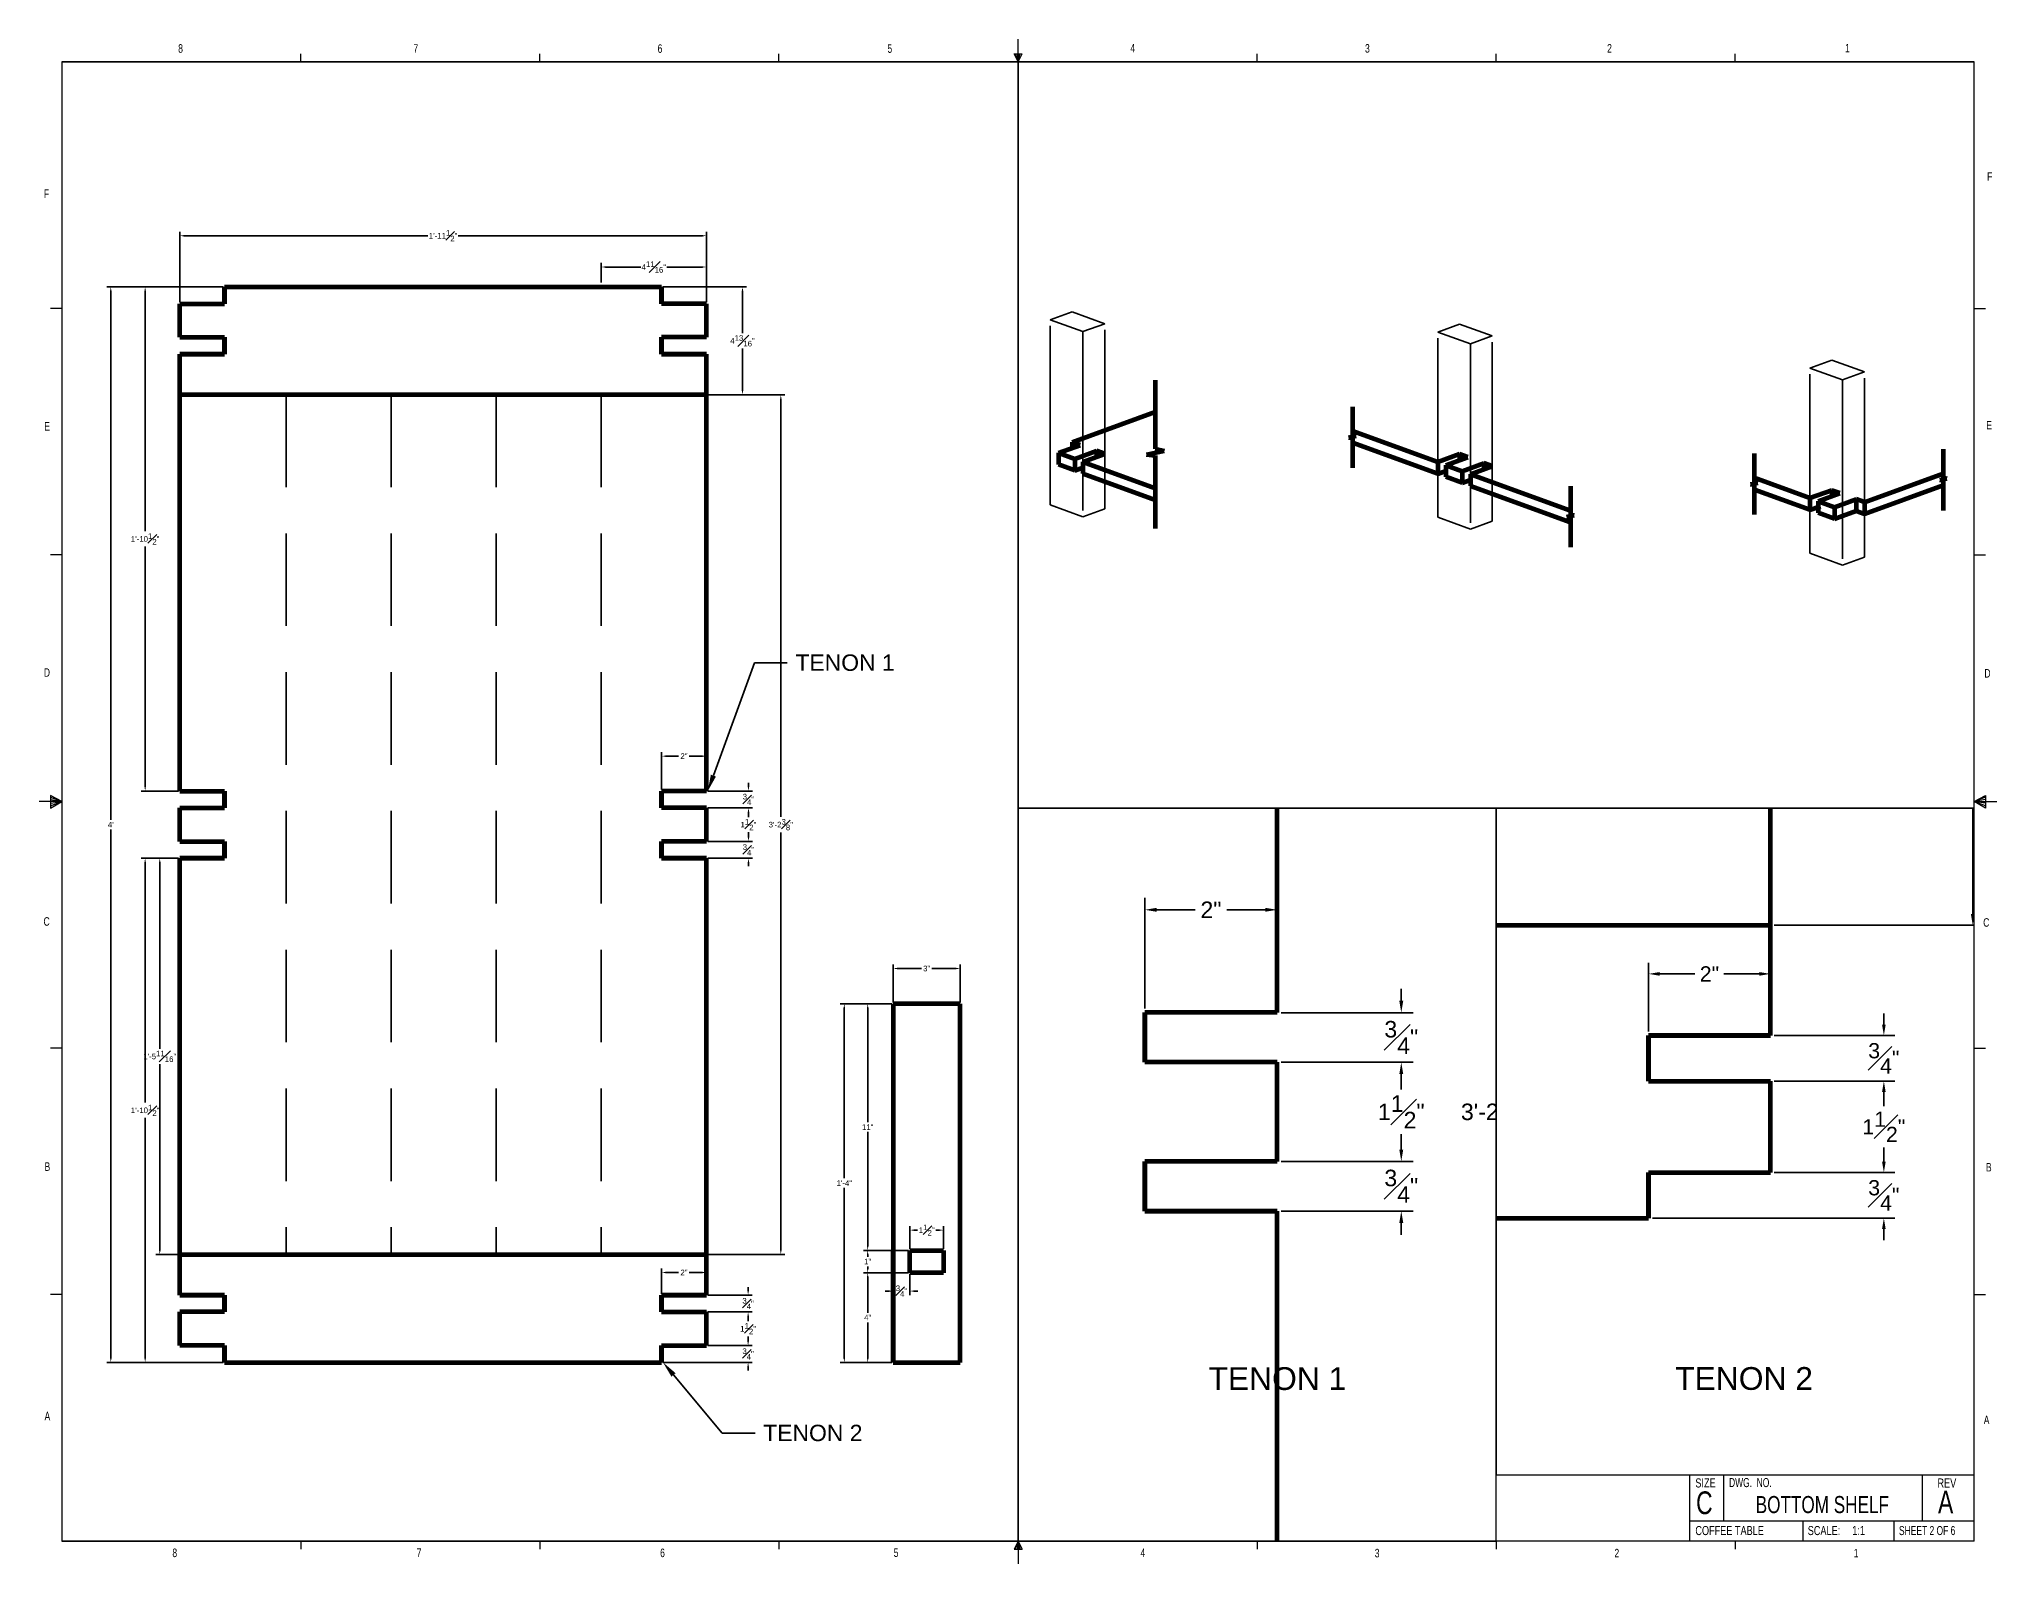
# Paper-space layout 'Bottom-Shelf' of a CAD drawing. Header units: inches. Extents: x 0.3 to 21.8, y 0.1 to 16.8.
# The model-space entities are those that its viewports show. They can reach past a viewport. Long polylines and large blocks are cut down to what shows.
import ezdxf
from ezdxf import colors
from ezdxf.entities.mleader import LeaderData, LeaderLine
from ezdxf.math import Vec2, Vec3

# ---------------------------------------------------------------- set-up
doc = ezdxf.new("R2010")
doc.units = ezdxf.units.IN
doc.header["$MEASUREMENT"] = 0
doc.linetypes.add('HIDDEN', pattern=[0.375, 0.25, -0.125])
doc.layers.get('0').update_dxf_attribs({"lineweight": 70, "true_color": 0xc2ced6})
for name, color, linetype in [('Dim', 5, 'Continuous'), ('FORMAT', 7, 'Continuous'), ('Hidden', 2, 'HIDDEN')]:
    doc.layers.add(name, color=color, linetype=linetype)
doc.styles.add('SLDTEXTSTYLE0', font='TXT', dxfattribs={"width": 0.75})
doc.styles.add('SLDTEXTSTYLE1', font='TXT', dxfattribs={"width": 0.692308})
doc.styles.add('SLDTEXTSTYLE2', font='TXT', dxfattribs={"width": 0.694444})
doc.styles.get("Standard").update_dxf_attribs({"font": 'Arial.ttf'})
doc.dimstyles.new('AnnotativeNickStandard', dxfattribs={"dimscale": 6, "dimtxt": 0.25, "dimasz": 0.18, "dimexe": 0.18, "dimexo": 0.0625, "dimgap": 0.09, "dimtad": 0, "dimtih": 1, "dimtoh": 1, "dimdec": 4, "dimrnd": 0.03125, "dimzin": 0, "dimdsep": 46, "dimlunit": 4, "dimtxsty": 'Standard', "dimcen": 0.09, "dimaunit": 1, "dimadec": 0, "dimazin": 0, "dimtfac": 1, "dimtdec": 4, "dimtofl": 0, "dimtmove": 0, "dimatfit": 3, "dimfxl": 1, "dimfrac": 1, "dimtolj": 1, "dimtzin": 0, "dimarcsym": 0})

# ---------------------------------------------------------------- blocks, each defined once
blk = doc.blocks.new('*D20')
at = {"layer": 'Defpoints', "color": 0, "transparency": 16777216}
for p in [(163.258, 156.165), (139.758, 153.132), (163.258, 153.132)]:
    blk.add_point(p, dxfattribs=at)
at = {"layer": 'Dim', "color": 0, "lineweight": -2, "transparency": 16777216}
for p, q in [((139.758, 153.195), (139.758, 156.345)), ((163.258, 153.195), (163.258, 156.345)), ((139.938, 156.165), (150.834, 156.165)), ((163.078, 156.165), (152.181, 156.165))]:
    blk.add_line(p, q, dxfattribs=at)
at = {"layer": 'Dim', "color": 0, "transparency": 16777216}
for points in [[(139.938, 156.195), (139.938, 156.135), (139.758, 156.165)], [(163.078, 156.195), (163.078, 156.135), (163.258, 156.165)]]:
    blk.add_solid(points, dxfattribs=at)
at = {"layer": 'Dim', "color": 0, "transparency": 16777216, "insert": (151.508, 156.165), "char_height": 0.25, "attachment_point": 5}
blk.add_mtext('\\A1;1\'-11{\\H1.000000x;\\S1#2;}"', dxfattribs=at)
blk = doc.blocks.new('*D21')
at = {"layer": 'Defpoints', "color": 0, "transparency": 16777216}
for p in [(141.758, 153.882), (136.676, 105.882), (141.758, 105.882)]:
    blk.add_point(p, dxfattribs=at)
at = {"layer": 'Dim', "color": 0, "lineweight": -2, "transparency": 16777216}
for p, q in [((141.695, 153.882), (136.496, 153.882)), ((136.676, 153.702), (136.676, 130.097)), ((136.676, 106.062), (136.676, 129.667)), ((141.695, 105.882), (136.496, 105.882))]:
    blk.add_line(p, q, dxfattribs=at)
at = {"layer": 'Dim', "color": 0, "transparency": 16777216}
for points in [[(136.646, 153.702), (136.706, 153.702), (136.676, 153.882)], [(136.646, 106.062), (136.706, 106.062), (136.676, 105.882)]]:
    blk.add_solid(points, dxfattribs=at)
at = {"layer": 'Dim', "color": 0, "transparency": 16777216, "insert": (136.676, 129.882), "char_height": 0.25, "attachment_point": 5}
blk.add_mtext("\\A1;4'", dxfattribs=at)
blk = doc.blocks.new('*D22')
at = {"layer": 'Defpoints', "color": 0, "transparency": 16777216}
for p in [(163.258, 131.382), (163.258, 130.632), (165.136, 130.632)]:
    blk.add_point(p, dxfattribs=at)
at = {"layer": 'Dim', "color": 0, "lineweight": -2, "transparency": 16777216}
for p, q in [((165.136, 131.562), (165.136, 131.742)), ((163.32, 131.382), (165.316, 131.382)), ((163.32, 130.632), (165.316, 130.632)), ((165.136, 130.452), (165.136, 130.272))]:
    blk.add_line(p, q, dxfattribs=at)
at = {"layer": 'Dim', "color": 0, "transparency": 16777216}
for points in [[(165.106, 131.562), (165.166, 131.562), (165.136, 131.382)], [(165.106, 130.452), (165.166, 130.452), (165.136, 130.632)]]:
    blk.add_solid(points, dxfattribs=at)
at = {"layer": 'Dim', "color": 0, "transparency": 16777216, "insert": (165.136, 131.007), "char_height": 0.25, "attachment_point": 5}
blk.add_mtext('\\A1;{\\H1.000000x;\\S3#4;}"', dxfattribs=at)
blk = doc.blocks.new('*D23')
at = {"layer": 'Defpoints', "color": 0, "transparency": 16777216}
for p in [(163.258, 130.632), (163.258, 129.132), (165.136, 129.132)]:
    blk.add_point(p, dxfattribs=at)
at = {"layer": 'Dim', "color": 0, "lineweight": -2, "transparency": 16777216}
for p, q in [((163.32, 130.632), (165.316, 130.632)), ((165.136, 130.452), (165.136, 130.221)), ((165.136, 129.312), (165.136, 129.543)), ((163.32, 129.132), (165.316, 129.132))]:
    blk.add_line(p, q, dxfattribs=at)
at = {"layer": 'Dim', "color": 0, "transparency": 16777216}
for points in [[(165.106, 130.452), (165.166, 130.452), (165.136, 130.632)], [(165.106, 129.312), (165.166, 129.312), (165.136, 129.132)]]:
    blk.add_solid(points, dxfattribs=at)
at = {"layer": 'Dim', "color": 0, "transparency": 16777216, "insert": (165.136, 129.882), "char_height": 0.25, "attachment_point": 5}
blk.add_mtext('\\A1;1{\\H1.000000x;\\S1#2;}"', dxfattribs=at)
blk = doc.blocks.new('*D24')
at = {"layer": 'Defpoints', "color": 0, "transparency": 16777216}
for p in [(163.258, 129.132), (163.258, 128.382), (165.136, 128.382)]:
    blk.add_point(p, dxfattribs=at)
at = {"layer": 'Dim', "color": 0, "lineweight": -2, "transparency": 16777216}
for p, q in [((165.136, 129.312), (165.136, 129.492)), ((163.32, 129.132), (165.316, 129.132)), ((163.32, 128.382), (165.316, 128.382)), ((165.136, 128.202), (165.136, 128.022))]:
    blk.add_line(p, q, dxfattribs=at)
at = {"layer": 'Dim', "color": 0, "transparency": 16777216}
for points in [[(165.106, 129.312), (165.166, 129.312), (165.136, 129.132)], [(165.106, 128.202), (165.166, 128.202), (165.136, 128.382)]]:
    blk.add_solid(points, dxfattribs=at)
at = {"layer": 'Dim', "color": 0, "transparency": 16777216, "insert": (165.136, 128.757), "char_height": 0.25, "attachment_point": 5}
blk.add_mtext('\\A1;{\\H1.000000x;\\S3#4;}"', dxfattribs=at)
blk = doc.blocks.new('*D25')
at = {"layer": 'Defpoints', "color": 0, "transparency": 16777216}
for p in [(163.258, 132.938), (161.258, 131.382), (163.258, 131.382)]:
    blk.add_point(p, dxfattribs=at)
at = {"layer": 'Dim', "color": 0, "lineweight": -2, "transparency": 16777216}
for p, q in [((161.258, 131.445), (161.258, 133.118)), ((161.438, 132.938), (162.019, 132.938)), ((163.078, 132.938), (162.496, 132.938)), ((163.258, 131.445), (163.258, 133.118))]:
    blk.add_line(p, q, dxfattribs=at)
at = {"layer": 'Dim', "color": 0, "transparency": 16777216}
for points in [[(161.438, 132.968), (161.438, 132.908), (161.258, 132.938)], [(163.078, 132.968), (163.078, 132.908), (163.258, 132.938)]]:
    blk.add_solid(points, dxfattribs=at)
at = {"layer": 'Dim', "color": 0, "transparency": 16777216, "insert": (162.258, 132.938), "char_height": 0.25, "attachment_point": 5}
blk.add_mtext('\\A1;2"', dxfattribs=at)
blk = doc.blocks.new('*D26')
at = {"layer": 'Defpoints', "color": 0, "transparency": 16777216}
for p in [(163.258, 109.893), (161.258, 108.882), (163.258, 108.882)]:
    blk.add_point(p, dxfattribs=at)
at = {"layer": 'Dim', "color": 0, "lineweight": -2, "transparency": 16777216}
for p, q in [((161.258, 108.945), (161.258, 110.073)), ((161.438, 109.893), (162.019, 109.893)), ((163.078, 109.893), (162.496, 109.893)), ((163.258, 108.945), (163.258, 110.073))]:
    blk.add_line(p, q, dxfattribs=at)
at = {"layer": 'Dim', "color": 0, "transparency": 16777216}
for points in [[(161.438, 109.923), (161.438, 109.863), (161.258, 109.893)], [(163.078, 109.923), (163.078, 109.863), (163.258, 109.893)]]:
    blk.add_solid(points, dxfattribs=at)
at = {"layer": 'Dim', "color": 0, "transparency": 16777216, "insert": (162.258, 109.893), "char_height": 0.25, "attachment_point": 5}
blk.add_mtext('\\A1;2"', dxfattribs=at)
blk = doc.blocks.new('*D27')
at = {"layer": 'Defpoints', "color": 0, "transparency": 16777216}
for p in [(163.258, 108.882), (163.258, 108.132), (165.121, 108.132)]:
    blk.add_point(p, dxfattribs=at)
at = {"layer": 'Dim', "color": 0, "lineweight": -2, "transparency": 16777216}
for p, q in [((165.121, 109.062), (165.121, 109.242)), ((163.32, 108.882), (165.301, 108.882)), ((163.32, 108.132), (165.301, 108.132)), ((165.121, 107.952), (165.121, 107.772))]:
    blk.add_line(p, q, dxfattribs=at)
at = {"layer": 'Dim', "color": 0, "transparency": 16777216}
for points in [[(165.091, 109.062), (165.151, 109.062), (165.121, 108.882)], [(165.091, 107.952), (165.151, 107.952), (165.121, 108.132)]]:
    blk.add_solid(points, dxfattribs=at)
at = {"layer": 'Dim', "color": 0, "transparency": 16777216, "insert": (165.121, 108.507), "char_height": 0.25, "attachment_point": 5}
blk.add_mtext('\\A1;{\\H1.000000x;\\S3#4;}"', dxfattribs=at)
blk = doc.blocks.new('*D28')
at = {"layer": 'Defpoints', "color": 0, "transparency": 16777216}
for p in [(163.258, 108.132), (163.258, 106.632), (165.121, 106.632)]:
    blk.add_point(p, dxfattribs=at)
at = {"layer": 'Dim', "color": 0, "lineweight": -2, "transparency": 16777216}
for p, q in [((163.32, 108.132), (165.301, 108.132)), ((165.121, 107.952), (165.121, 107.721)), ((165.121, 106.812), (165.121, 107.043)), ((163.32, 106.632), (165.301, 106.632))]:
    blk.add_line(p, q, dxfattribs=at)
at = {"layer": 'Dim', "color": 0, "transparency": 16777216}
for points in [[(165.091, 107.952), (165.151, 107.952), (165.121, 108.132)], [(165.091, 106.812), (165.151, 106.812), (165.121, 106.632)]]:
    blk.add_solid(points, dxfattribs=at)
at = {"layer": 'Dim', "color": 0, "transparency": 16777216, "insert": (165.121, 107.382), "char_height": 0.25, "attachment_point": 5}
blk.add_mtext('\\A1;1{\\H1.000000x;\\S1#2;}"', dxfattribs=at)
blk = doc.blocks.new('*D29')
at = {"layer": 'Defpoints', "color": 0, "transparency": 16777216}
for p in [(163.258, 106.632), (165.121, 106.632), (161.258, 105.882)]:
    blk.add_point(p, dxfattribs=at)
at = {"layer": 'Dim', "color": 0, "lineweight": -2, "transparency": 16777216}
for p, q in [((165.121, 106.812), (165.121, 106.992)), ((163.32, 106.632), (165.301, 106.632)), ((161.32, 105.882), (165.301, 105.882)), ((165.121, 105.702), (165.121, 105.522))]:
    blk.add_line(p, q, dxfattribs=at)
at = {"layer": 'Dim', "color": 0, "transparency": 16777216}
for points in [[(165.091, 106.812), (165.151, 106.812), (165.121, 106.632)], [(165.091, 105.702), (165.151, 105.702), (165.121, 105.882)]]:
    blk.add_solid(points, dxfattribs=at)
at = {"layer": 'Dim', "color": 0, "transparency": 16777216, "insert": (165.121, 106.257), "char_height": 0.25, "attachment_point": 5}
blk.add_mtext('\\A1;{\\H1.000000x;\\S3#4;}"', dxfattribs=at)
blk = doc.blocks.new('*D30')
at = {"layer": 'Defpoints', "color": 0, "transparency": 16777216}
for p in [(141.695, 153.882), (138.211, 131.382), (139.758, 131.382)]:
    blk.add_point(p, dxfattribs=at)
at = {"layer": 'Dim', "color": 0, "lineweight": -2, "transparency": 16777216}
for p, q in [((141.633, 153.882), (138.031, 153.882)), ((138.211, 153.702), (138.211, 142.973)), ((138.211, 131.562), (138.211, 142.291)), ((139.695, 131.382), (138.031, 131.382))]:
    blk.add_line(p, q, dxfattribs=at)
at = {"layer": 'Dim', "color": 0, "transparency": 16777216}
for points in [[(138.181, 153.702), (138.241, 153.702), (138.211, 153.882)], [(138.181, 131.562), (138.241, 131.562), (138.211, 131.382)]]:
    blk.add_solid(points, dxfattribs=at)
at = {"layer": 'Dim', "color": 0, "transparency": 16777216, "insert": (138.211, 142.632), "char_height": 0.25, "attachment_point": 5}
blk.add_mtext('\\A1;1\'-10{\\H1.000000x;\\S1#2;}"', dxfattribs=at)
blk = doc.blocks.new('*D31')
at = {"layer": 'Defpoints', "color": 0, "transparency": 16777216}
for p in [(138.211, 128.382), (139.758, 128.382), (141.695, 105.882)]:
    blk.add_point(p, dxfattribs=at)
at = {"layer": 'Dim', "color": 0, "lineweight": -2, "transparency": 16777216}
for p, q in [((139.695, 128.382), (138.031, 128.382)), ((138.211, 128.202), (138.211, 117.473)), ((138.211, 106.062), (138.211, 116.791)), ((141.633, 105.882), (138.031, 105.882))]:
    blk.add_line(p, q, dxfattribs=at)
at = {"layer": 'Dim', "color": 0, "transparency": 16777216}
for points in [[(138.181, 128.202), (138.241, 128.202), (138.211, 128.382)], [(138.181, 106.062), (138.241, 106.062), (138.211, 105.882)]]:
    blk.add_solid(points, dxfattribs=at)
at = {"layer": 'Dim', "color": 0, "transparency": 16777216, "insert": (138.211, 117.132), "char_height": 0.25, "attachment_point": 5}
blk.add_mtext('\\A1;1\'-10{\\H1.000000x;\\S1#2;}"', dxfattribs=at)
blk = doc.blocks.new('*D32')
at = {"layer": 'Defpoints', "color": 0, "transparency": 16777216}
for p in [(174.591, 123.461), (171.591, 121.882), (174.591, 121.882)]:
    blk.add_point(p, dxfattribs=at)
at = {"layer": 'Dim', "color": 0, "lineweight": -2, "transparency": 16777216}
for p, q in [((171.591, 121.945), (171.591, 123.641)), ((171.771, 123.461), (172.857, 123.461)), ((174.411, 123.461), (173.324, 123.461)), ((174.591, 121.945), (174.591, 123.641))]:
    blk.add_line(p, q, dxfattribs=at)
at = {"layer": 'Dim', "color": 0, "transparency": 16777216}
for points in [[(171.771, 123.491), (171.771, 123.431), (171.591, 123.461)], [(174.411, 123.491), (174.411, 123.431), (174.591, 123.461)]]:
    blk.add_solid(points, dxfattribs=at)
at = {"layer": 'Dim', "color": 0, "transparency": 16777216, "insert": (173.091, 123.461), "char_height": 0.25, "attachment_point": 5}
blk.add_mtext('\\A1;3"', dxfattribs=at)
blk = doc.blocks.new('*D33')
at = {"layer": 'Defpoints', "color": 0, "transparency": 16777216}
for p in [(171.591, 121.882), (169.415, 105.882), (171.591, 105.882)]:
    blk.add_point(p, dxfattribs=at)
at = {"layer": 'Dim', "color": 0, "lineweight": -2, "transparency": 16777216}
for p, q in [((171.528, 121.882), (169.235, 121.882)), ((169.415, 121.702), (169.415, 114.097)), ((169.415, 106.062), (169.415, 113.667)), ((171.528, 105.882), (169.235, 105.882))]:
    blk.add_line(p, q, dxfattribs=at)
at = {"layer": 'Dim', "color": 0, "transparency": 16777216}
for points in [[(169.385, 121.702), (169.445, 121.702), (169.415, 121.882)], [(169.385, 106.062), (169.445, 106.062), (169.415, 105.882)]]:
    blk.add_solid(points, dxfattribs=at)
at = {"layer": 'Dim', "color": 0, "transparency": 16777216, "insert": (169.415, 113.882), "char_height": 0.25, "attachment_point": 5}
blk.add_mtext('\\A1;1\'-4"', dxfattribs=at)
blk = doc.blocks.new('*D34')
at = {"layer": 'Defpoints', "color": 0, "transparency": 16777216}
for p in [(173.841, 111.784), (172.341, 110.882), (173.841, 110.882)]:
    blk.add_point(p, dxfattribs=at)
at = {"layer": 'Dim', "color": 0, "lineweight": -2, "transparency": 16777216}
for p, q in [((172.341, 110.945), (172.341, 111.964)), ((173.841, 110.945), (173.841, 111.964)), ((172.521, 111.784), (172.688, 111.784)), ((173.661, 111.784), (173.493, 111.784))]:
    blk.add_line(p, q, dxfattribs=at)
at = {"layer": 'Dim', "color": 0, "transparency": 16777216}
for points in [[(172.521, 111.814), (172.521, 111.754), (172.341, 111.784)], [(173.661, 111.814), (173.661, 111.754), (173.841, 111.784)]]:
    blk.add_solid(points, dxfattribs=at)
at = {"layer": 'Dim', "color": 0, "transparency": 16777216, "insert": (173.091, 111.784), "char_height": 0.25, "attachment_point": 5}
blk.add_mtext('\\A1;1{\\H1.000000x;\\S1#2;}"', dxfattribs=at)
blk = doc.blocks.new('*D35')
at = {"layer": 'Defpoints', "color": 0, "transparency": 16777216}
for p in [(172.341, 110.882), (170.458, 109.882), (172.341, 109.882)]:
    blk.add_point(p, dxfattribs=at)
at = {"layer": 'Dim', "color": 0, "lineweight": -2, "transparency": 16777216}
for p, q in [((172.278, 110.882), (170.278, 110.882)), ((170.458, 110.702), (170.458, 110.597)), ((170.458, 110.062), (170.458, 110.167)), ((172.278, 109.882), (170.278, 109.882))]:
    blk.add_line(p, q, dxfattribs=at)
at = {"layer": 'Dim', "color": 0, "transparency": 16777216}
for points in [[(170.428, 110.702), (170.488, 110.702), (170.458, 110.882)], [(170.428, 110.062), (170.488, 110.062), (170.458, 109.882)]]:
    blk.add_solid(points, dxfattribs=at)
at = {"layer": 'Dim', "color": 0, "transparency": 16777216, "insert": (170.458, 110.382), "char_height": 0.25, "attachment_point": 5}
blk.add_mtext('\\A1;1"', dxfattribs=at)
blk = doc.blocks.new('*D36')
at = {"layer": 'Defpoints', "color": 0, "transparency": 16777216}
for p in [(172.341, 109.882), (170.458, 105.882), (171.528, 105.882)]:
    blk.add_point(p, dxfattribs=at)
at = {"layer": 'Dim', "color": 0, "lineweight": -2, "transparency": 16777216}
for p, q in [((172.278, 109.882), (170.278, 109.882)), ((170.458, 109.702), (170.458, 108.097)), ((170.458, 106.062), (170.458, 107.667)), ((171.466, 105.882), (170.278, 105.882))]:
    blk.add_line(p, q, dxfattribs=at)
at = {"layer": 'Dim', "color": 0, "transparency": 16777216}
for points in [[(170.428, 109.702), (170.488, 109.702), (170.458, 109.882)], [(170.428, 106.062), (170.488, 106.062), (170.458, 105.882)]]:
    blk.add_solid(points, dxfattribs=at)
at = {"layer": 'Dim', "color": 0, "transparency": 16777216, "insert": (170.458, 107.882), "char_height": 0.25, "attachment_point": 5}
blk.add_mtext('\\A1;4"', dxfattribs=at)
blk = doc.blocks.new('*D75')
at = {"layer": 'Defpoints', "color": 0, "transparency": 16777216}
for p in [(161.258, 153.882), (163.258, 149.07), (164.871, 149.07)]:
    blk.add_point(p, dxfattribs=at)
at = {"layer": 'Dim', "color": 0, "lineweight": -2, "transparency": 16777216}
for p, q in [((161.32, 153.882), (165.051, 153.882)), ((164.871, 153.702), (164.871, 151.818)), ((164.871, 149.25), (164.871, 151.134)), ((163.32, 149.07), (165.051, 149.07))]:
    blk.add_line(p, q, dxfattribs=at)
at = {"layer": 'Dim', "color": 0, "transparency": 16777216}
for points in [[(164.841, 153.702), (164.901, 153.702), (164.871, 153.882)], [(164.841, 149.25), (164.901, 149.25), (164.871, 149.07)]]:
    blk.add_solid(points, dxfattribs=at)
at = {"layer": 'Dim', "color": 0, "transparency": 16777216, "insert": (164.871, 151.476), "char_height": 0.25, "attachment_point": 5}
blk.add_mtext('\\A1;4{\\H1.000000x;\\S13#16;}"', dxfattribs=at)
blk = doc.blocks.new('*D125')
at = {"layer": 'Defpoints', "color": 0, "transparency": 16777216}
for p in [(163.258, 149.07), (163.258, 110.695), (166.58, 110.695)]:
    blk.add_point(p, dxfattribs=at)
at = {"layer": 'Dim', "color": 0, "lineweight": -2, "transparency": 16777216}
for p, q in [((163.32, 149.07), (166.76, 149.07)), ((166.58, 148.89), (166.58, 130.226)), ((166.58, 110.875), (166.58, 129.538)), ((163.32, 110.695), (166.76, 110.695))]:
    blk.add_line(p, q, dxfattribs=at)
at = {"layer": 'Dim', "color": 0, "transparency": 16777216}
for points in [[(166.55, 148.89), (166.61, 148.89), (166.58, 149.07)], [(166.55, 110.875), (166.61, 110.875), (166.58, 110.695)]]:
    blk.add_solid(points, dxfattribs=at)
at = {"layer": 'Dim', "color": 0, "transparency": 16777216, "insert": (166.58, 129.882), "char_height": 0.25, "attachment_point": 5}
blk.add_mtext('\\A1;3\'-2{\\H1.000000x;\\S3#8;}"', dxfattribs=at)
blk = doc.blocks.new('*D127')
at = {"layer": 'Defpoints', "color": 0, "transparency": 16777216}
for p in [(158.57, 154.77), (158.57, 154.021), (163.258, 153.195)]:
    blk.add_point(p, dxfattribs=at)
at = {"layer": 'Dim', "color": 0, "lineweight": -2, "transparency": 16777216}
for p, q in [((158.57, 154.084), (158.57, 154.95)), ((163.258, 153.257), (163.258, 154.95)), ((158.75, 154.77), (160.327, 154.77)), ((163.078, 154.77), (161.501, 154.77))]:
    blk.add_line(p, q, dxfattribs=at)
at = {"layer": 'Dim', "color": 0, "transparency": 16777216}
for points in [[(158.75, 154.8), (158.75, 154.74), (158.57, 154.77)], [(163.078, 154.8), (163.078, 154.74), (163.258, 154.77)]]:
    blk.add_solid(points, dxfattribs=at)
at = {"layer": 'Dim', "color": 0, "transparency": 16777216, "insert": (160.914, 154.77), "char_height": 0.25, "attachment_point": 5}
blk.add_mtext('\\A1;4{\\H1.000000x;\\S11#16;}"', dxfattribs=at)
blk = doc.blocks.new('*D137')
at = {"layer": 'Defpoints', "color": 0, "transparency": 16777216}
for p in [(138.863, 128.382), (139.695, 128.382), (139.758, 110.695)]:
    blk.add_point(p, dxfattribs=at)
at = {"layer": 'Dim', "color": 0, "lineweight": -2, "transparency": 16777216}
for p, q in [((139.633, 128.382), (138.683, 128.382)), ((138.863, 128.202), (138.863, 119.881)), ((138.863, 110.875), (138.863, 119.196)), ((139.695, 110.695), (138.683, 110.695))]:
    blk.add_line(p, q, dxfattribs=at)
at = {"layer": 'Dim', "color": 0, "transparency": 16777216}
for points in [[(138.833, 128.202), (138.893, 128.202), (138.863, 128.382)], [(138.833, 110.875), (138.893, 110.875), (138.863, 110.695)]]:
    blk.add_solid(points, dxfattribs=at)
at = {"layer": 'Dim', "color": 0, "transparency": 16777216, "insert": (138.863, 119.538), "char_height": 0.25, "attachment_point": 5}
blk.add_mtext('\\A1;1\'-5{\\H1.000000x;\\S11#16;}"', dxfattribs=at)
blk = doc.blocks.new('*D157')
at = {"layer": 'Defpoints', "color": 0, "transparency": 16777216}
for p in [(171.591, 109.882), (172.341, 109.882), (171.591, 109.063)]:
    blk.add_point(p, dxfattribs=at)
at = {"layer": 'Dim', "color": 0, "lineweight": -2, "transparency": 16777216}
for p, q in [((171.591, 109.82), (171.591, 108.883)), ((172.341, 109.82), (172.341, 108.883)), ((171.411, 109.063), (171.231, 109.063)), ((172.521, 109.063), (172.701, 109.063))]:
    blk.add_line(p, q, dxfattribs=at)
at = {"layer": 'Dim', "color": 0, "transparency": 16777216}
for points in [[(171.411, 109.093), (171.411, 109.033), (171.591, 109.063)], [(172.521, 109.093), (172.521, 109.033), (172.341, 109.063)]]:
    blk.add_solid(points, dxfattribs=at)
at = {"layer": 'Dim', "color": 0, "transparency": 16777216, "insert": (171.966, 109.063), "char_height": 0.25, "attachment_point": 5}
blk.add_mtext('\\A1;{\\H1.000000x;\\S3#4;}"', dxfattribs=at)
blk = doc.blocks.new('*D158')
at = {"layer": 'Defpoints', "color": 0, "transparency": 16777216}
for p in [(171.591, 121.882), (170.458, 110.882), (172.341, 110.882)]:
    blk.add_point(p, dxfattribs=at)
at = {"layer": 'Dim', "color": 0, "lineweight": -2, "transparency": 16777216}
for p, q in [((171.528, 121.882), (170.278, 121.882)), ((170.458, 121.702), (170.458, 116.597)), ((170.458, 111.062), (170.458, 116.167)), ((172.278, 110.882), (170.278, 110.882))]:
    blk.add_line(p, q, dxfattribs=at)
at = {"layer": 'Dim', "color": 0, "transparency": 16777216}
for points in [[(170.428, 121.702), (170.488, 121.702), (170.458, 121.882)], [(170.428, 111.062), (170.488, 111.062), (170.458, 110.882)]]:
    blk.add_solid(points, dxfattribs=at)
at = {"layer": 'Dim', "color": 0, "transparency": 16777216, "insert": (170.458, 116.382), "char_height": 0.25, "attachment_point": 5}
blk.add_mtext('\\A1;11"', dxfattribs=at)

msp = doc.modelspace()

# ---------------------------------------------------------------- linework, layer by layer
for p, q in [((200.14319, 190.41857), (200.14319, 184.4702)), ((217.18207, 188.11629), (217.18207, 185.66307)), ((192.95586, 185.06904), (200.14319, 187.68501)), ((224.54384, 183.32556), (217.18149, 186.00524)), ((217.18207, 185.66307), (217.49658, 185.59363)), ((216.86756, 185.47038), (217.49658, 185.59363)), ((216.86756, 185.47038), (217.18207, 185.43494)), ((217.18207, 185.43494), (217.18207, 182.83231)), ((192.95586, 185.06904), (192.95586, 184.55601)), ((193.66063, 184.81252), (192.95586, 185.06904)), ((191.78124, 184.12848), (193.66063, 184.81252)), ((224.54384, 182.32556), (217.18149, 185.00524)), ((200.14319, 184.4702), (200.90579, 184.30183)), ((268.21406, 184.4543), (268.21406, 182.00107)), ((193.19078, 183.61545), (195.07016, 184.29949)), ((195.77493, 184.04297), (195.07016, 184.29949)), ((195.07016, 184.29949), (195.07016, 183.78646)), ((199.38059, 184.00299), (200.90579, 184.30183)), ((191.78124, 184.12848), (193.19078, 183.61545)), ((191.78124, 184.12848), (191.78124, 183.12848)), ((193.89555, 183.35893), (195.77493, 184.04297)), ((199.38059, 184.00299), (200.14319, 183.91708)), ((200.14319, 183.91708), (200.14319, 177.60644)), ((226.42323, 184.0096), (224.54384, 183.32556)), ((227.128, 183.75308), (226.42323, 184.0096)), ((226.42323, 184.0096), (226.42323, 183.49657)), ((251.8857, 184.08345), (251.8857, 181.63022)), ((193.19078, 183.61545), (193.19078, 182.61545)), ((225.24861, 183.06904), (227.128, 183.75308)), ((193.89555, 183.35893), (200.14319, 181.08498)), ((193.89555, 183.35893), (193.89555, 182.35893)), ((224.54384, 183.32556), (224.54384, 182.32556)), ((193.19078, 182.61545), (191.78124, 183.12848)), ((225.24861, 183.06904), (226.65815, 182.55601)), ((225.24861, 183.06904), (225.24861, 182.06904)), ((226.65815, 182.55601), (228.53754, 183.24005)), ((227.36292, 182.2995), (229.24231, 182.98354)), ((229.24231, 182.98354), (228.53754, 183.24005)), ((228.53754, 183.24005), (228.53754, 182.72702)), ((193.19078, 182.61545), (193.89555, 182.87196)), ((224.54384, 182.32556), (225.24861, 182.58207)), ((226.65815, 182.55601), (226.65815, 181.55601)), ((193.89555, 182.35893), (200.14319, 180.08498)), ((227.36292, 182.2995), (227.36292, 181.2995)), ((227.36292, 182.2995), (236.01254, 179.15129)), ((261.39661, 179.87267), (268.21406, 182.35402)), ((226.65815, 181.55601), (225.24861, 182.06904)), ((226.65815, 181.55601), (227.36292, 181.81253)), ((256.69815, 180.21469), (251.8857, 181.96628)), ((267.89955, 181.80839), (268.52857, 181.93164)), ((267.89955, 181.80839), (268.21406, 181.77295)), ((268.21406, 182.00107), (268.52857, 181.93164)), ((251.57119, 181.43753), (252.20021, 181.56078)), ((251.8857, 181.63022), (252.20021, 181.56078)), ((268.21406, 181.77295), (268.21406, 179.17032)), ((227.36292, 181.2995), (236.01254, 178.15129)), ((236.01254, 181.26256), (236.01254, 178.80933)), ((251.57119, 181.43753), (251.8857, 181.4021)), ((251.8857, 181.4021), (251.8857, 178.79947)), ((261.39661, 178.87267), (268.21406, 181.35402)), ((256.68964, 179.2116), (251.9089, 180.95165)), ((258.57753, 180.89874), (256.69815, 180.21469)), ((259.2823, 180.64222), (258.57753, 180.89874)), ((258.57753, 180.89874), (258.57753, 180.3857)), ((257.40292, 179.95818), (259.2823, 180.64222)), ((256.69815, 180.21469), (256.68964, 179.2116)), ((258.81246, 179.44515), (260.69184, 180.12919)), ((261.39661, 179.87267), (260.69184, 180.12919)), ((260.69184, 180.12919), (260.69184, 179.61616)), ((257.40292, 179.95818), (258.81246, 179.44515)), ((257.40292, 179.95818), (257.40292, 178.95818)), ((261.39661, 179.87267), (261.39661, 178.87267)), ((256.68964, 179.2116), (257.60637, 179.54526)), ((258.81246, 179.44515), (258.81246, 178.44515)), ((260.69184, 179.61616), (260.69184, 179.12919)), ((259.51723, 178.70166), (260.69184, 179.12919)), ((260.69184, 179.12919), (261.39661, 178.87267)), ((258.81246, 178.44515), (257.40292, 178.95818)), ((235.69804, 178.61664), (236.32705, 178.73989)), ((235.69804, 178.61664), (236.01254, 178.58121)), ((236.01254, 178.80933), (236.32705, 178.73989)), ((236.01254, 178.58121), (236.01254, 175.97858)), ((258.81246, 178.44515), (259.51723, 178.70166)), ((141.75751, 153.88217), (141.75751, 153.13217)), ((141.75751, 153.13217), (141.75751, 153.88217)), ((141.75751, 153.88217), (161.25751, 153.88217)), ((161.25751, 153.13217), (161.25751, 153.88217)), ((161.25751, 153.88217), (161.25751, 153.13217)), ((139.75751, 153.13217), (141.75751, 153.13217)), ((139.75751, 151.63217), (139.75751, 153.13217)), ((163.25751, 153.13217), (161.25751, 153.13217)), ((163.25751, 151.63217), (163.25751, 153.13217)), ((139.75751, 151.63217), (141.75751, 151.63217)), ((141.75751, 150.88217), (141.75751, 151.63217)), ((141.75751, 151.63217), (141.75751, 150.88217)), ((163.25751, 151.63217), (161.25751, 151.63217)), ((161.25751, 150.88217), (161.25751, 151.63217)), ((161.25751, 151.63217), (161.25751, 150.88217)), ((141.75751, 150.88217), (139.75751, 150.88217)), ((139.75751, 150.88217), (141.75751, 150.88217)), ((139.75751, 131.38217), (139.75751, 150.88217)), ((163.25751, 150.88217), (161.25751, 150.88217)), ((161.25751, 150.88217), (163.25751, 150.88217)), ((163.25751, 131.38217), (163.25751, 150.88217)), ((163.25751, 149.06967), (139.75751, 149.06967)), ((139.75751, 131.38217), (141.75751, 131.38217)), ((139.75751, 131.38217), (141.75751, 131.38217)), ((141.75751, 131.38217), (141.75751, 130.63217)), ((141.75751, 130.63217), (141.75751, 131.38217)), ((161.25751, 130.63217), (161.25751, 131.38217)), ((163.25751, 131.38217), (161.25751, 131.38217)), ((161.25751, 131.38217), (161.25751, 130.63217)), ((163.25751, 131.38217), (161.25751, 131.38217)), ((139.75751, 130.63217), (141.75751, 130.63217)), ((139.75751, 129.13217), (139.75751, 130.63217)), ((163.25751, 130.63217), (161.25751, 130.63217)), ((163.25751, 129.13217), (163.25751, 130.63217)), ((139.75751, 129.13217), (141.75751, 129.13217)), ((141.75751, 128.38217), (141.75751, 129.13217)), ((141.75751, 129.13217), (141.75751, 128.38217)), ((161.25751, 128.38217), (161.25751, 129.13217)), ((163.25751, 129.13217), (161.25751, 129.13217)), ((161.25751, 129.13217), (161.25751, 128.38217)), ((141.75751, 128.38217), (139.75751, 128.38217)), ((139.75751, 128.38217), (141.75751, 128.38217)), ((139.75751, 108.88217), (139.75751, 128.38217)), ((161.25751, 128.38217), (163.25751, 128.38217)), ((163.25751, 128.38217), (161.25751, 128.38217)), ((163.25751, 108.88217), (163.25751, 128.38217)), ((171.59062, 121.88217), (171.59062, 105.88217)), ((174.59062, 121.88217), (171.59062, 121.88217)), ((174.59062, 105.88217), (174.59062, 121.88217)), ((171.59062, 105.88217), (171.59062, 110.88217)), ((172.34062, 110.88217), (173.84062, 110.88217)), ((172.34062, 109.88217), (172.34062, 110.88217)), ((173.84062, 110.88217), (173.84062, 109.88217)), ((139.75751, 110.69467), (163.25751, 110.69467)), ((173.84062, 109.88217), (172.34062, 109.88217)), ((139.75751, 108.88217), (141.75751, 108.88217)), ((141.75751, 108.88217), (139.75751, 108.88217)), ((141.75751, 108.88217), (141.75751, 108.13217)), ((141.75751, 108.13217), (141.75751, 108.88217)), ((161.25751, 108.88217), (163.25751, 108.88217)), ((161.25751, 108.13217), (161.25751, 108.88217)), ((163.25751, 108.88217), (161.25751, 108.88217)), ((161.25751, 108.88217), (161.25751, 108.13217)), ((139.75751, 106.63217), (139.75751, 108.13217)), ((141.75751, 108.13217), (139.75751, 108.13217)), ((161.25751, 108.13217), (163.25751, 108.13217)), ((163.25751, 106.63217), (163.25751, 108.13217)), ((141.75751, 106.63217), (139.75751, 106.63217)), ((141.75751, 105.88217), (141.75751, 106.63217)), ((141.75751, 106.63217), (141.75751, 105.88217)), ((161.25751, 106.63217), (163.25751, 106.63217)), ((161.25751, 105.88217), (161.25751, 106.63217)), ((161.25751, 106.63217), (161.25751, 105.88217)), ((141.75751, 105.88217), (161.25751, 105.88217)), ((171.59062, 105.88217), (174.59062, 105.88217))]:
    msp.add_line(p, q)
at = {"layer": 'Hidden'}
for p, q in [((191.07647, 195.635), (192.95586, 196.31904)), ((195.77493, 195.29297), (192.95586, 196.31904)), ((191.07647, 179.635), (191.07647, 195.635)), ((191.07647, 195.635), (193.89555, 194.60893)), ((193.89555, 194.60893), (195.77493, 195.29297)), ((195.77493, 179.29297), (195.77493, 195.29297)), ((224.54384, 194.57556), (226.42323, 195.2596)), ((229.24231, 194.23354), (226.42323, 195.2596)), ((193.89555, 194.60893), (193.89555, 178.60893)), ((224.54384, 178.57556), (224.54384, 194.57556)), ((224.54384, 194.57556), (227.36292, 193.5495)), ((227.36292, 193.5495), (229.24231, 194.23354)), ((229.24231, 178.23354), (229.24231, 194.23354)), ((227.36292, 193.5495), (227.36292, 177.5495)), ((256.69815, 191.46469), (258.57753, 192.14874)), ((261.39661, 191.12267), (258.57753, 192.14874)), ((256.69815, 175.46469), (256.69815, 191.46469)), ((256.69815, 191.46469), (259.51723, 190.43863)), ((259.51723, 190.43863), (261.39661, 191.12267)), ((261.39661, 175.12267), (261.39661, 191.12267)), ((259.51723, 190.43863), (259.51723, 174.43863)), ((191.07647, 179.635), (191.07647, 184.385)), ((224.54384, 178.57556), (224.54384, 183.32556)), ((256.69815, 175.46469), (256.69815, 180.21469)), ((193.89555, 178.60893), (191.07647, 179.635)), ((193.89555, 178.60893), (195.77493, 179.29297)), ((227.36292, 177.5495), (224.54384, 178.57556)), ((227.36292, 177.5495), (229.24231, 178.23354)), ((259.51723, 174.43863), (256.69815, 175.46469)), ((259.51723, 174.43863), (261.39661, 175.12267)), ((144.50751, 149.06967), (144.50751, 110.69467)), ((149.19501, 149.06967), (149.19501, 110.69467)), ((153.88251, 149.06967), (153.88251, 110.69467)), ((158.57001, 149.06967), (158.57001, 110.69467))]:
    msp.add_line(p, q, dxfattribs=at)

# ---------------------------------------------------------------- dimensions: what is measured, and where the dimension line sits
at = {"layer": 'Dim'}
for base, p1, p2, picture, middle in [((163.25751, 156.16464), (139.75751, 153.13217), (163.25751, 153.13217), '*D20', (151.50751, 156.16464)), ((158.57001, 154.76965), (163.25751, 153.19467), (158.57001, 154.0212), '*D127', (160.91376, 154.76965)), ((163.25751, 132.93806), (161.25751, 131.38217), (163.25751, 131.38217), '*D25', (162.25751, 132.93806)), ((174.59062, 123.46079), (171.59062, 121.88217), (174.59062, 121.88217), '*D32', (173.09062, 123.46079)), ((173.84062, 111.78365), (172.34062, 110.88217), (173.84062, 110.88217), '*D34', (173.09062, 111.78365)), ((171.59062, 109.06284), (172.34062, 109.88217), (171.59062, 109.88217), '*D157', (171.96562, 109.06284))]:
    dim = msp.add_linear_dim(base=base, p1=p1, p2=p2, dimstyle='AnnotativeNickStandard', dxfattribs=at)
    dim.commit()
    dim.dimension.update_dxf_attribs({"geometry": picture, "text_midpoint": middle})
for base, p1, p2, picture, middle in [((136.67592, 105.88217), (141.75751, 153.88217), (141.75751, 105.88217), '*D21', (136.67592, 129.88217)), ((138.21109, 131.38217), (141.69501, 153.88217), (139.75751, 131.38217), '*D30', (138.21109, 142.63217)), ((164.87141, 149.06967), (161.25751, 153.88217), (163.25751, 149.06967), '*D75', (164.87141, 151.47592)), ((166.58038, 110.69467), (163.25751, 149.06967), (163.25751, 110.69467), '*D125', (166.58038, 129.88217)), ((165.13583, 130.63217), (163.25751, 131.38217), (163.25751, 130.63217), '*D22', (165.13583, 131.00717)), ((165.13583, 128.38217), (163.25751, 129.13217), (163.25751, 128.38217), '*D24', (165.13583, 128.75717)), ((138.21109, 128.38217), (141.69501, 105.88217), (139.75751, 128.38217), '*D31', (138.21109, 117.13217)), ((138.86305, 128.38217), (139.75751, 110.69467), (139.69501, 128.38217), '*D137', (138.86305, 119.53842)), ((169.41528, 105.88217), (171.59062, 121.88217), (171.59062, 105.88217), '*D33', (169.41528, 113.88217)), ((170.45779, 110.88217), (171.59062, 121.88217), (172.34062, 110.88217), '*D158', (170.45779, 116.38217)), ((170.45779, 109.88217), (172.34062, 110.88217), (172.34062, 109.88217), '*D35', (170.45779, 110.38217)), ((170.45779, 105.88217), (172.34062, 109.88217), (171.52812, 105.88217), '*D36', (170.45779, 107.88217)), ((165.12083, 108.13217), (163.25751, 108.88217), (163.25751, 108.13217), '*D27', (165.12083, 108.50717)), ((165.12083, 106.63217), (163.25751, 108.13217), (163.25751, 106.63217), '*D28', (165.12083, 107.38217)), ((165.12083, 106.63217), (161.25751, 105.88217), (163.25751, 106.63217), '*D29', (165.12083, 106.25717))]:
    dim = msp.add_linear_dim(base=base, p1=p1, p2=p2, angle=90, dimstyle='AnnotativeNickStandard', dxfattribs=at)
    dim.commit()
    dim.dimension.update_dxf_attribs({"geometry": picture, "text_midpoint": middle})
dim = msp.add_linear_dim(base=(165.13583, 129.13217), p1=(163.25751, 130.63217), p2=(163.25751, 129.13217), angle=90, dimstyle='AnnotativeNickStandard', dxfattribs=at)
dim.commit()
dim.dimension.update_dxf_attribs({"geometry": '*D23', "text_midpoint": (165.13583, 129.88217), "dimtype": 160})
dim = msp.add_linear_dim(base=(163.25751, 109.89292), p1=(161.25751, 108.88217), p2=(163.25751, 108.88217), dimstyle='AnnotativeNickStandard', dxfattribs=at)
dim.commit()
dim.dimension.update_dxf_attribs({"geometry": '*D26', "text_midpoint": (162.25751, 109.89292), "dimtype": 160})

psp = doc.layouts.new('Bottom-Shelf')

# ---------------------------------------------------------------- linework, layer by layer
at = {"color": 7, "linetype": 'Continuous', "lineweight": 0}
for p, q in [((11.058, 16.566), (11.058, 16.814)), ((0.558, 16.566), (21.558, 16.566)), ((0.558, 16.566), (0.558, 0.316)), ((3.183, 16.566), (3.183, 16.651)), ((5.808, 16.566), (5.808, 16.651)), ((8.433, 16.566), (8.433, 16.651)), ((11.016, 16.651), (11.102, 16.651)), ((11.058, 16.566), (11.016, 16.651)), ((11.058, 16.566), (11.024, 16.651)), ((11.058, 16.566), (11.044, 16.651)), ((11.058, 16.566), (11.071, 16.651)), ((11.058, 16.566), (11.081, 16.651)), ((11.058, 16.566), (11.102, 16.651)), ((13.683, 16.566), (13.683, 16.651)), ((16.308, 16.566), (16.308, 16.651)), ((18.933, 16.566), (18.933, 16.651)), ((21.558, 0.316), (21.558, 16.566)), ((0.558, 13.857), (0.433, 13.857)), ((21.558, 13.857), (21.683, 13.857)), ((0.558, 11.149), (0.433, 11.149)), ((21.558, 11.149), (21.683, 11.149)), ((0.558, 8.441), (0.308, 8.441)), ((0.434, 8.506), (0.434, 8.368)), ((0.558, 8.441), (0.434, 8.506)), ((0.434, 8.488), (0.558, 8.441)), ((0.434, 8.464), (0.558, 8.441)), ((0.434, 8.368), (0.558, 8.441)), ((0.434, 8.395), (0.558, 8.441)), ((0.434, 8.422), (0.558, 8.441)), ((21.558, 8.441), (21.682, 8.506)), ((21.682, 8.488), (21.558, 8.441)), ((21.682, 8.464), (21.558, 8.441)), ((21.682, 8.422), (21.558, 8.441)), ((21.682, 8.395), (21.558, 8.441)), ((21.682, 8.368), (21.558, 8.441)), ((21.558, 8.441), (21.808, 8.441)), ((21.682, 8.506), (21.682, 8.368)), ((0.558, 5.733), (0.433, 5.733)), ((21.558, 5.733), (21.683, 5.733)), ((0.558, 3.025), (0.433, 3.025)), ((21.558, 3.025), (21.683, 3.025)), ((18.433, 1.047), (18.433, 0.316)), ((18.433, 1.047), (21.558, 1.047)), ((18.806, 1.047), (18.806, 0.54)), ((20.986, 1.047), (20.986, 0.54)), ((18.433, 0.54), (21.558, 0.54)), ((19.676, 0.54), (19.676, 0.316)), ((20.677, 0.54), (20.677, 0.316)), ((21.558, 0.316), (0.558, 0.316)), ((3.183, 0.316), (3.183, 0.231)), ((5.808, 0.316), (5.808, 0.231)), ((8.433, 0.316), (8.433, 0.231)), ((11.058, 0.316), (11.016, 0.23)), ((11.016, 0.23), (11.102, 0.23)), ((11.058, 0.316), (11.024, 0.23)), ((11.058, 0.316), (11.044, 0.23)), ((11.058, 0.316), (11.058, 0.068)), ((11.058, 0.316), (11.102, 0.23)), ((11.058, 0.316), (11.081, 0.23)), ((11.058, 0.316), (11.071, 0.23)), ((13.683, 0.316), (13.683, 0.231)), ((16.308, 0.316), (16.308, 0.231)), ((18.933, 0.316), (18.933, 0.231))]:
    psp.add_line(p, q, dxfattribs=at)

# ---------------------------------------------------------------- texts
at = {"color": 7, "linetype": 'Continuous', "lineweight": 0, "attachment_point": 1}
for s, insert, char_height, style in [('8', (1.835, 16.758), 0.0937, 'SLDTEXTSTYLE0'), ('7', (4.418, 16.758), 0.0937, 'SLDTEXTSTYLE0'), ('6', (7.1, 16.757), 0.0937, 'SLDTEXTSTYLE0'), ('5', (9.624, 16.757), 0.0937, 'SLDTEXTSTYLE0'), ('4', (12.292, 16.762), 0.0937, 'SLDTEXTSTYLE0'), ('3', (14.869, 16.759), 0.0937, 'SLDTEXTSTYLE0'), ('2', (17.528, 16.76), 0.0937, 'SLDTEXTSTYLE0'), ('1', (20.142, 16.762), 0.0937, 'SLDTEXTSTYLE0'), ('F', (21.701, 15.352), 0.0937, 'SLDTEXTSTYLE0'), ('F', (0.359, 15.163), 0.0937, 'SLDTEXTSTYLE0'), ('E', (0.364, 12.608), 0.0937, 'SLDTEXTSTYLE0'), ('E', (21.692, 12.621), 0.0937, 'SLDTEXTSTYLE0'), ('D', (0.359, 9.904), 0.0937, 'SLDTEXTSTYLE0'), ('D', (21.671, 9.896), 0.0937, 'SLDTEXTSTYLE0'), ('C', (0.356, 7.17), 0.0937, 'SLDTEXTSTYLE0'), ('C', (21.658, 7.159), 0.0937, 'SLDTEXTSTYLE0'), ('B', (0.367, 4.478), 0.0937, 'SLDTEXTSTYLE0'), ('B', (21.688, 4.471), 0.0937, 'SLDTEXTSTYLE0'), ('A', (0.367, 1.738), 0.0937, 'SLDTEXTSTYLE0'), ('A', (21.664, 1.696), 0.0937, 'SLDTEXTSTYLE0'), ('SIZE', (18.497, 1.007), 0.1, 'SLDTEXTSTYLE0'), ('C', (18.505, 0.864), 0.25, 'SLDTEXTSTYLE0'), ('DWG.  NO.', (18.867, 1.011), 0.1, 'SLDTEXTSTYLE1'), ('REV', (21.156, 1.006), 0.1, 'SLDTEXTSTYLE0'), ('COFFEE TABLE', (18.497, 0.484), 0.1, 'SLDTEXTSTYLE0'), ('SCALE:', (19.731, 0.484), 0.1, 'SLDTEXTSTYLE0'), ('1:1', (20.22, 0.484), 0.1, 'SLDTEXTSTYLE0'), ('SHEET 2 OF 6', (20.733, 0.484), 0.1, 'SLDTEXTSTYLE2'), ('8', (1.771, 0.236), 0.0937, 'SLDTEXTSTYLE0'), ('7', (4.454, 0.237), 0.0937, 'SLDTEXTSTYLE0'), ('6', (7.128, 0.236), 0.0937, 'SLDTEXTSTYLE0'), ('5', (9.693, 0.237), 0.0937, 'SLDTEXTSTYLE0'), ('4', (12.403, 0.237), 0.0937, 'SLDTEXTSTYLE0'), ('3', (14.976, 0.233), 0.0937, 'SLDTEXTSTYLE0'), ('2', (17.608, 0.233), 0.0937, 'SLDTEXTSTYLE0'), ('1', (20.237, 0.233), 0.0937, 'SLDTEXTSTYLE0')]:
    psp.add_mtext(s, dxfattribs=dict(at, insert=insert, char_height=char_height, style=style))
at = {"layer": 'Dim'}
for s, p in [('TENON 1', (13.15, 1.978)), ('TENON 2', (18.275, 1.979))]:
    psp.add_text(s, height=0.25, dxfattribs=at).set_placement(p)
at = {"layer": 'FORMAT', "attachment_point": 1, "style": 'SLDTEXTSTYLE0'}
for s, insert, char_height in [('A', (21.162, 0.873), 0.25), ('BOTTOM SHELF', (19.16, 0.813), 0.1875)]:
    psp.add_mtext(s, dxfattribs=dict(at, insert=insert, char_height=char_height))

# ---------------------------------------------------------------- leaders
ml = psp.add_multileader_mtext('Standard')
ml.set_content('TENON 1', color=256)
ml.set_leader_properties()
ml.build(insert=Vec2(0, 0))
ml.multileader.update_dxf_attribs({"dogleg_length": 0.36, "arrow_head_size": 0.18})
ctx = ml.context
ctx.base_point, ctx.char_height, ctx.arrow_head_size, ctx.landing_gap_size, ctx.plane_origin = Vec3(8.524, 9.965), 0.18, 0.18, 0.09, Vec3(7.651, 8.556)
notes = []
notes.append((ctx, [(0, (1, 1, 0), (8.164, 9.965), (1, 0), 0.36, [(0, [(7.651, 8.556)], 0, [])])]))
ctx.mtext.insert, ctx.mtext.flow_direction = Vec3(8.614, 10.056), 5
ml = psp.add_multileader_mtext('Standard')
ml.set_content('TENON 2', color=256)
ml.set_leader_properties()
ml.build(insert=Vec2(0, 0))
ml.multileader.update_dxf_attribs({"dogleg_length": 0.36, "arrow_head_size": 0.18})
ctx = ml.context
ctx.base_point, ctx.char_height, ctx.arrow_head_size, ctx.landing_gap_size, ctx.plane_origin = Vec3(8.17, 1.505), 0.18, 0.18, 0.09, Vec3(7.159, 2.281)
notes.append((ctx, [(0, (1, 1, 0), (7.81, 1.505), (1, 0), 0.36, [(0, [(7.159, 2.281)], 0, [])])]))
ctx.mtext.insert, ctx.mtext.flow_direction = Vec3(8.26, 1.596), 5
for ctx, leaders in notes:
    for number, flags, end, landing, length, lines in leaders:
        leader = LeaderData()
        leader.index, (leader.has_last_leader_line, leader.has_dogleg_vector, leader.attachment_direction) = number, flags
        leader.last_leader_point, leader.dogleg_vector, leader.dogleg_length = Vec3(end), Vec3(landing), length
        for number, points, colour, breaks in lines:
            line = LeaderLine()
            line.index, line.vertices, line.color, line.breaks = number, Vec3.list(points), colors.encode_raw_color(colour), breaks
            leader.lines.append(line)
        ctx.leaders.append(leader)

# ---------------------------------------------------------------- viewports
at = {"layer": 'Dim', "view_target_point": (496.66594, 63.19796)}
psp.add_viewport(center=(5.808, 8.441), size=(10.5, 16.25), view_center_point=(-340.83449, 67.71722), view_height=66.036954, dxfattribs=at)
for center, size, view_center_point, view_height, status in [((16.308, 12.467), (10.5, 8.19827), (-267.0865, 122.48847), 64.4825671, 3), ((13.683, 4.342), (5.25, 8.0517), (-333.71138, 65.73347), 11.087442, 4), ((18.933, 4.707), (5.25, 7.3205), (-333.98771, 43.94355), 10.943923, 5)]:
    psp.add_viewport(center=center, size=size, view_center_point=view_center_point, view_height=view_height, status=status, dxfattribs=at)

doc.saveas('drawing.dxf')
